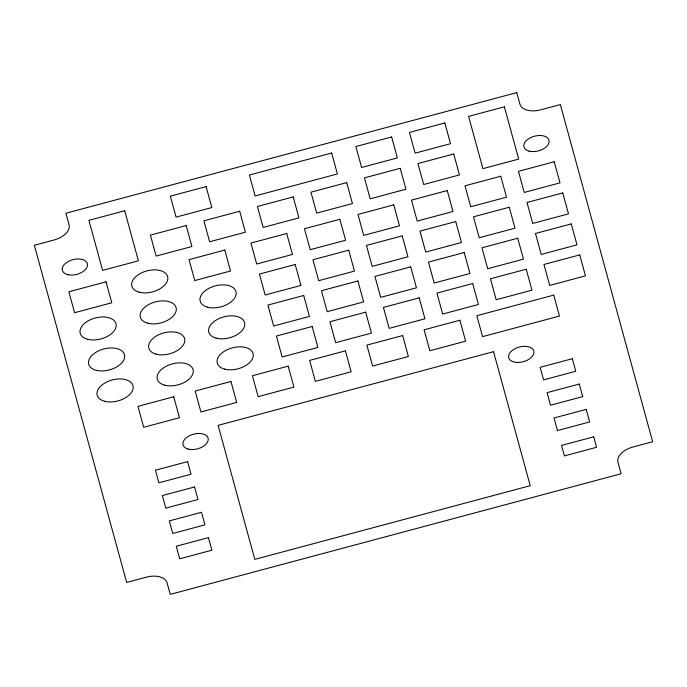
<?xml version="1.0" encoding="UTF-8"?>
<svg xmlns="http://www.w3.org/2000/svg" width="687" height="687" viewBox="0 0 687 687"><rect width="100%" height="100%" fill="white"/><g stroke="black" fill="none" stroke-linecap="round" stroke-linejoin="round"><path stroke-width="1.03" d="M516.761 92.625L65.892 213.236L69.044 224.752A18.515 10.855 -14.8 0 1 54.024 240.003L34.35 245.268L126.657 582.43L146.331 577.166A18.515 10.855 -14.8 0 1 167.087 582.859L170.239 594.375L621.108 473.764L617.957 462.248A18.515 10.855 -14.8 0 1 632.976 446.997L652.65 441.732L560.343 104.57L540.669 109.834A18.515 10.855 -14.8 0 1 519.913 104.141L516.761 92.625M206.1 186.606L170.333 196.173L176.07 217.118L211.836 207.543L206.1 186.606M331.666 153.021L249.398 175.022L255.126 195.967L337.394 173.957L331.666 153.021M391.642 136.971L355.866 146.546L361.602 167.482L397.369 157.916L391.642 136.971M504.378 106.82L468.603 116.386L482.918 168.659L518.685 159.092L504.378 106.82M444.85 122.964L409.435 132.436L415.111 153.167L450.526 143.695L444.85 122.964M124.69 210.763L88.924 220.329L102.621 270.386L138.396 260.82L124.69 210.763M186.168 225.559L150.401 235.126L156.138 256.071L191.905 246.504L186.168 225.559M239.686 211.244L203.91 220.81L209.647 241.755L245.414 232.189L239.686 211.244M293.194 196.929L257.427 206.504L263.155 227.44L298.931 217.873L293.194 196.929M346.703 182.622L310.936 192.188L316.664 213.125L352.44 203.558L346.703 182.622M400.212 168.306L364.445 177.873L370.181 198.818L405.948 189.243L400.212 168.306M453.729 153.991L417.954 163.558L423.69 184.502L459.457 174.927L453.729 153.991M554.229 161.763L518.462 171.329L524.241 192.437L560.008 182.871L554.229 161.763M106.047 281.833L68.855 291.777L74.582 312.722L111.783 302.769L106.047 281.833M224.804 250.059L189.037 259.634L194.773 280.571L230.54 271.004L224.804 250.059M286.719 233.503L250.953 243.069L256.689 264.014L292.456 254.439L286.719 233.503M339.876 219.282L304.461 228.754L310.198 249.699L345.613 240.227L339.876 219.282M393.745 204.872L357.979 214.438L363.706 235.383L399.482 225.817L393.745 204.872M447.254 190.557L411.487 200.123L417.224 221.068L452.991 211.502L447.254 190.557M500.763 176.241L464.996 185.808L470.732 206.753L506.499 197.186L500.763 176.241M295.204 264.495L259.437 274.061L265.173 295.006L300.94 285.431L295.204 264.495M348.721 250.18L312.946 259.746L318.682 280.691L354.449 271.125L348.721 250.18M402.23 235.864L366.463 245.431L372.191 266.376L407.966 256.809L402.23 235.864M455.739 221.549L419.972 231.115L425.708 252.06L461.475 242.494L455.739 221.549M509.256 207.234L473.48 216.809L479.217 237.745L514.984 228.178L509.256 207.234M562.765 192.927L526.998 202.493L532.726 223.43L568.501 213.863L562.765 192.927M303.697 295.487L267.921 305.054L273.658 325.999L309.425 316.432L303.697 295.487M357.918 280.983L321.439 290.738L327.167 311.683L363.655 301.919L357.918 280.983M410.714 266.857L374.947 276.423L380.684 297.368L416.451 287.801L410.714 266.857M464.223 252.541L428.456 262.116L434.193 283.053L469.96 273.486L464.223 252.541M517.74 238.234L481.965 247.801L487.701 268.737L523.468 259.171L517.74 238.234M571.249 223.919L535.482 233.486L541.21 254.43L576.986 244.855L571.249 223.919M312.181 326.48L276.406 336.046L282.142 356.991L317.909 347.424L312.181 326.48M365.69 312.164L329.923 321.739L335.651 342.676L371.427 333.109L365.69 312.164M419.199 297.849L383.432 307.424L389.168 328.36L424.935 318.794L419.199 297.849M472.716 283.542L436.941 293.109L442.677 314.045L478.444 304.478L472.716 283.542M526.225 269.227L490.458 278.793L496.186 299.738L531.961 290.163L526.225 269.227M579.734 254.911L543.967 264.478L549.694 285.423L585.47 275.856L579.734 254.911M173.725 396.785L137.958 406.352L143.686 427.288L179.462 417.722L173.725 396.785M230.952 381.474L195.185 391.04L200.922 411.985L236.689 402.41L230.952 381.474M288.188 366.162L252.421 375.729L258.149 396.674L293.916 387.107L288.188 366.162M345.415 350.851L309.648 360.426L315.385 381.362L351.151 371.796L345.415 350.851M402.651 335.548L366.875 345.114L372.612 366.051L408.379 356.484L402.651 335.548M459.878 320.236L424.111 329.803L429.847 350.748L465.614 341.173L459.878 320.236M553.739 295.127L476.83 315.702L482.566 336.639L559.467 316.072L553.739 295.127M493.541 351.684L218.114 425.365L254.8 559.364L530.227 485.692L493.541 351.684M187.611 461.612L155.442 470.226L158.886 482.815L191.055 474.21L187.611 461.612M572.331 358.7L540.145 367.313L543.58 379.877L575.775 371.272L572.331 358.7M194.55 486.954L162.381 495.559L165.816 508.122L197.993 499.518L194.55 486.954M579.27 384.042L547.084 392.655L550.519 405.218L582.713 396.605L579.27 384.042M201.489 512.296L169.32 520.901L172.755 533.464L204.924 524.859L201.489 512.296M586.209 409.383L554.014 417.997L557.458 430.56L589.652 421.947L586.209 409.383M208.427 537.638L176.258 546.242L179.693 558.806L211.862 550.201L208.427 537.638M593.723 436.82L561.528 445.425L564.396 455.902L596.591 447.289L593.723 436.82M87.481 339.249A18.515 10.855 -14.8 0 0 116.112 326.548A18.515 10.855 -14.8 0 0 90.701 319.584A18.515 10.855 -14.8 0 0 87.481 339.249M139.109 292.173A18.515 10.855 -14.8 0 0 167.748 279.472A18.515 10.855 -14.8 0 0 142.329 272.507A18.515 10.855 -14.8 0 0 139.109 292.173M216.061 338.116A18.515 10.855 -14.8 0 0 244.692 325.415A18.515 10.855 -14.8 0 0 219.282 318.45A18.515 10.855 -14.8 0 0 216.061 338.116M188.135 449.058A12.959 7.6 -14.8 0 0 208.178 440.169A12.959 7.6 -14.8 0 0 190.385 435.292A12.959 7.6 -14.8 0 0 188.135 449.058M516.641 362.41A12.959 7.6 -14.8 0 0 533.782 351.091A12.959 7.6 -14.8 0 0 513.318 349.674A12.959 7.6 -14.8 0 0 516.641 362.41M529.024 151.097A12.959 7.6 -14.8 0 0 549.076 142.209A12.959 7.6 -14.8 0 0 531.283 137.331A12.959 7.6 -14.8 0 0 529.024 151.097M68.442 274.809A12.959 7.6 -14.8 0 0 87.532 264.924A12.959 7.6 -14.8 0 0 68.588 261.335A12.959 7.6 -14.8 0 0 68.442 274.809M104.45 401.234A18.515 10.855 -14.8 0 0 133.089 388.533A18.515 10.855 -14.8 0 0 107.67 381.568A18.515 10.855 -14.8 0 0 104.45 401.234M224.546 369.108A18.515 10.855 -14.8 0 0 253.177 356.407A18.515 10.855 -14.8 0 0 227.766 349.443A18.515 10.855 -14.8 0 0 224.546 369.108M97.004 370.491A18.515 10.855 -14.8 0 0 124.682 356.759A18.515 10.855 -14.8 0 0 98.052 351.109A18.515 10.855 -14.8 0 0 97.004 370.491M207.457 307.149A18.515 10.855 -14.8 0 0 236.096 294.448A18.515 10.855 -14.8 0 0 210.686 287.484A18.515 10.855 -14.8 0 0 207.457 307.149M147.593 323.165A18.515 10.855 -14.8 0 0 176.233 310.464A18.515 10.855 -14.8 0 0 150.822 303.499A18.515 10.855 -14.8 0 0 147.593 323.165M164.571 385.149A18.515 10.855 -14.8 0 0 193.202 372.457A18.515 10.855 -14.8 0 0 167.791 365.484A18.515 10.855 -14.8 0 0 164.571 385.149M156.086 354.157A18.515 10.855 -14.8 0 0 184.717 341.456A18.515 10.855 -14.8 0 0 159.307 334.492A18.515 10.855 -14.8 0 0 156.086 354.157"/></g></svg>
